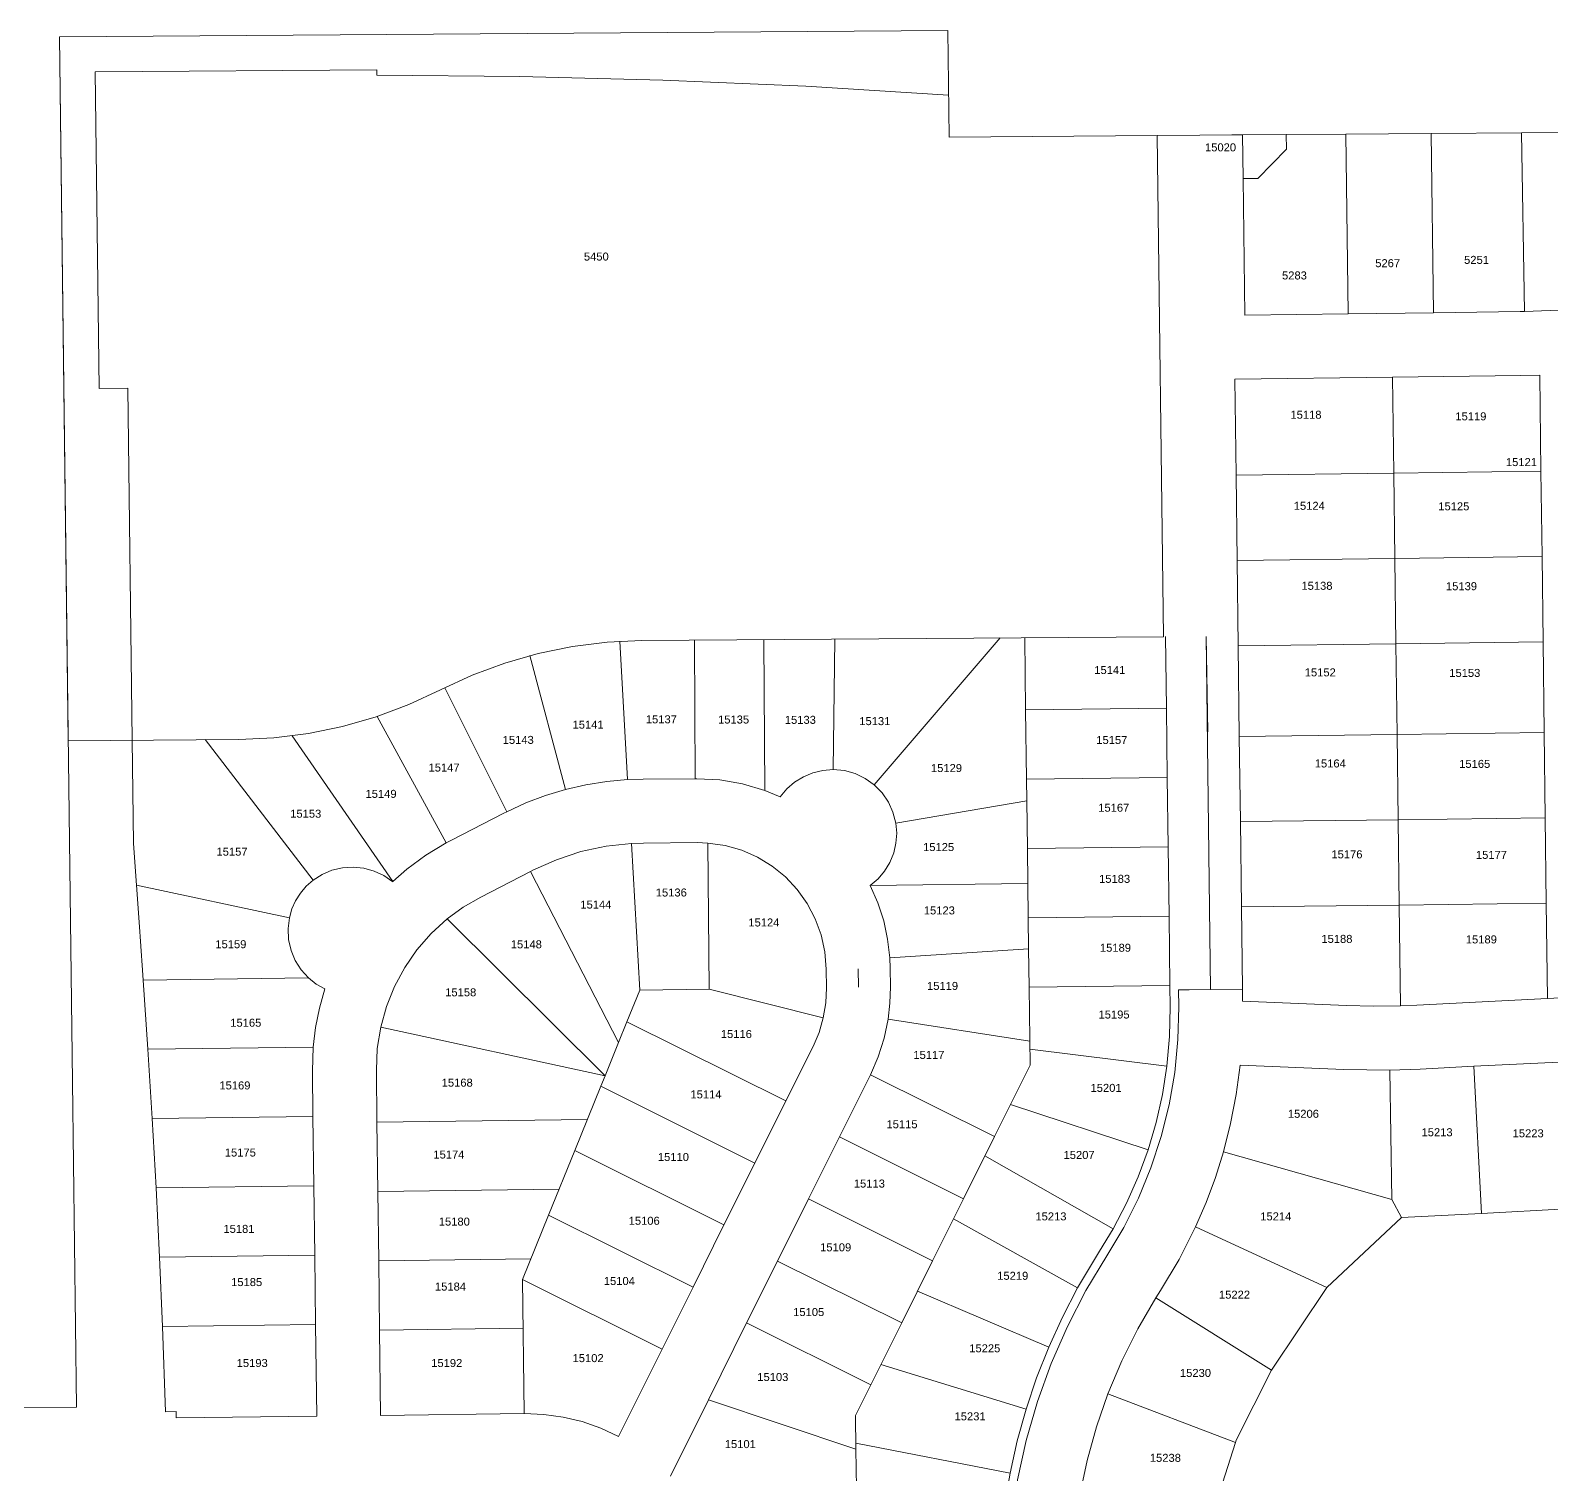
# Model space of a CAD drawing. Header units: feet. Extents: x 865220 to 2843432, y -2240498 to 970288.
# Drawn here: x 2838538 to 2839964, y 959166 to 960521 of the extents above; entities that cross this region are included whole.
import ezdxf
from ezdxf.enums import TextEntityAlignment as Align

# ---------------------------------------------------------------- set-up
doc = ezdxf.new("R2010")
doc.units = ezdxf.units.FT
doc.header["$LTSCALE"] = 0.015
doc.header["$MEASUREMENT"] = 0
doc.layers.add('Dakota County Addresses', color=7, linetype='Continuous')
doc.layers.add('Dakota County Parcels', color=7, linetype='Continuous')
doc.styles.add('Dimensions 100', font='arial.ttf')

# ---------------------------------------------------------------- blocks, each defined once
blk = doc.blocks.new('ACMAP_ANN_TEMPLATE_Dakota County Addresses')
at = {"layer": 'Dakota County Addresses', "style": 'Dimensions 100'}
blk.add_attdef('DakotaCountyAddress', text='', height=50, dxfattribs=at).set_placement((0, 0), align=Align.CENTER)

msp = doc.modelspace()

# ---------------------------------------------------------------- linework, layer by layer
at = {"layer": 'Dakota County Parcels', "lineweight": 5, "ltscale": 100}
for p, q in [((2838565, 960514.4), (2839397.9, 960520.5)), ((2839399.1, 960420.5), (2839397.9, 960520.5)), ((2838573.2, 959854.5), (2838565, 960514.4)), ((2838598.4, 960481.7), (2838862.4, 960483.6)), ((2838602.1, 960184.7), (2838598.4, 960481.7)), ((2838862.4, 960483.6), (2838862.4, 960478.4)), ((2839594.1, 960422), (2839399.1, 960420.5)), ((2839600, 959952), (2839594.1, 960422)), ((2839674.1, 960422.5), (2839674.6, 960381.6)), ((2839715.2, 960409), (2839715.1, 960422.8)), ((2839770.9, 960423.2), (2839850.9, 960423.8)), ((2839770.9, 960423.2), (2839773, 960254.8)), ((2839850.9, 960423.8), (2839935.6, 960424.5)), ((2839850.9, 960423.8), (2839853, 960255.8)), ((2839935.6, 960424.5), (2840012.1, 960425)), ((2839935.6, 960424.5), (2839938.4, 960256.9)), ((2839688.6, 960381.7), (2839715.2, 960409)), ((2839674.6, 960381.6), (2839688.6, 960381.7)), ((2839674.6, 960381.6), (2839676.2, 960253.6)), ((2839676.2, 960253.6), (2839773, 960254.8)), ((2839773, 960254.8), (2839853, 960255.8)), ((2839853, 960255.8), (2839934.3, 960256.8)), ((2839934.3, 960256.8), (2839938.4, 960256.9)), ((2839938.4, 960256.9), (2839986.6, 960258.9)), ((2839667, 960193.5), (2839814.8, 960195.3)), ((2839667, 960193.5), (2839668.1, 960103.5)), ((2839814.8, 960195.3), (2839935, 960196.8)), ((2839815.9, 960105.3), (2839814.8, 960195.3)), ((2839935, 960196.8), (2839952.8, 960197.2)), ((2839953.9, 960107.1), (2839952.8, 960197.2)), ((2838629.1, 960184.9), (2838602.1, 960184.7)), ((2838633.2, 959855), (2838629.1, 960184.9)), ((2839668.1, 960103.5), (2839815.9, 960105.3)), ((2839668.1, 960103.5), (2839669.1, 960023.5)), ((2839815.9, 960105.3), (2839953.9, 960107.1)), ((2839816.9, 960025.3), (2839815.9, 960105.3)), ((2839954.9, 960027.1), (2839953.9, 960107.1)), ((2839669.1, 960023.5), (2839816.9, 960025.3)), ((2839669.1, 960023.5), (2839670.1, 959943.5)), ((2839816.9, 960025.3), (2839954.9, 960027.1)), ((2839817.9, 959945.4), (2839816.9, 960025.3)), ((2839955.9, 959947.1), (2839954.9, 960027.1)), ((2839090.2, 959947.8), (2839097.6, 959818)), ((2839111.1, 959948.5), (2839600, 959952)), ((2839160.2, 959948.8), (2839161.1, 959818.8)), ((2839225.2, 959949.3), (2839226.2, 959807.7)), ((2839291.8, 959949.8), (2839290.5, 959827.4)), ((2839446.8, 959950.9), (2839328.9, 959813)), ((2839470.8, 959883.4), (2839470, 959951.1)), ((2839602.8, 959885.1), (2839602, 959952.1)), ((2839817.9, 959945.4), (2839955.9, 959947.1)), ((2839956.9, 959862.1), (2839955.9, 959947.1)), ((2839006, 959934.3), (2839039.5, 959808.7)), ((2839670.1, 959943.5), (2839817.9, 959945.4)), ((2839670.1, 959943.5), (2839671.1, 959858.5)), ((2839819, 959860.4), (2839817.9, 959945.4)), ((2838926.3, 959904.2), (2838984.4, 959787.9)), ((2838863, 959877.2), (2838927.5, 959758.6)), ((2839470.8, 959883.4), (2839602.8, 959885.1)), ((2839471.7, 959818.4), (2839470.8, 959883.4)), ((2839603.6, 959820.1), (2839602.8, 959885.1)), ((2839671.1, 959858.5), (2839819, 959860.4)), ((2839819, 959860.4), (2839956.9, 959862.1)), ((2839819.9, 959780.4), (2839819, 959860.4)), ((2839957.9, 959782.1), (2839956.9, 959862.1)), ((2838733.2, 959855.7), (2838573.2, 959854.5)), ((2838633.2, 959855), (2838634.4, 959758.2)), ((2838701.7, 959855.5), (2838802.8, 959723.7)), ((2838783.2, 959859.1), (2838877.4, 959722.4)), ((2839671.1, 959858.5), (2839672.1, 959778.6)), ((2839112.1, 959818.5), (2839097.6, 959818)), ((2839161.1, 959818.8), (2839112.1, 959818.5)), ((2839162.6, 959818.8), (2839161.1, 959818.8)), ((2839471.7, 959818.4), (2839603.6, 959820.1)), ((2839471.9, 959798), (2839471.7, 959818.4)), ((2839604.4, 959755.1), (2839603.6, 959820.1)), ((2839240.7, 959801.7), (2839226.2, 959807.7)), ((2839471.9, 959798), (2839349.1, 959777.3)), ((2839472.5, 959753.5), (2839471.9, 959798)), ((2838981.5, 959786.4), (2838932.5, 959761.3)), ((2838984.4, 959787.9), (2838981.5, 959786.4)), ((2839672.1, 959778.6), (2839819.9, 959780.4)), ((2839672.1, 959778.6), (2839673.1, 959698.6)), ((2839819.9, 959780.4), (2839957.9, 959782.1)), ((2839820.9, 959700.4), (2839819.9, 959780.4)), ((2839958.9, 959702.1), (2839957.9, 959782.1)), ((2838932.5, 959761.3), (2838927.5, 959758.6)), ((2838634.4, 959758.2), (2838637.1, 959719)), ((2839112.5, 959758.5), (2839101.4, 959758.1)), ((2839109, 959620.7), (2839101.4, 959758.1)), ((2839163, 959758.9), (2839112.5, 959758.5)), ((2839173, 959758.5), (2839163, 959758.9)), ((2839174, 959621.5), (2839173, 959758.5)), ((2839472.5, 959753.5), (2839604.4, 959755.1)), ((2839472.9, 959720.7), (2839472.5, 959753.5)), ((2839605.3, 959690.1), (2839604.4, 959755.1)), ((2838890.6, 959733.9), (2838877.4, 959722.4)), ((2839006.7, 959731.9), (2838959.9, 959707.9)), ((2839008.9, 959733.1), (2839006.7, 959731.9)), ((2839089.1, 959571.4), (2839006.7, 959731.9)), ((2838637.1, 959719), (2838639.6, 959684.2)), ((2838637.1, 959719), (2838780.6, 959688.5)), ((2839472.9, 959720.7), (2839325.1, 959718.8)), ((2839473.3, 959688.5), (2839472.9, 959720.7)), ((2839473.3, 959688.5), (2839605.3, 959690.1)), ((2839606.1, 959625.1), (2839605.3, 959690.1)), ((2839673.1, 959698.6), (2839820.9, 959700.4)), ((2839673.1, 959698.6), (2839674.1, 959621.5)), ((2839820.9, 959700.4), (2839958.9, 959702.1)), ((2839822.1, 959605.9), (2839820.9, 959700.4)), ((2839960, 959612.7), (2839958.9, 959702.1)), ((2838642.8, 959639.3), (2838639.6, 959684.2)), ((2838928.5, 959687.4), (2839076.5, 959540.3)), ((2839473.6, 959659.4), (2839473.3, 959688.5)), ((2839473.6, 959659.4), (2839343.5, 959650.8)), ((2839343.9, 959641.1), (2839343.5, 959650.8)), ((2839474.1, 959623.5), (2839473.6, 959659.4)), ((2838643.5, 959630.1), (2838642.8, 959639.3)), ((2839284.1, 959622.9), (2839283.9, 959640.4)), ((2839314.1, 959623.3), (2839313.9, 959640.7)), ((2839344.1, 959623.7), (2839343.9, 959641.1)), ((2838643.5, 959630.1), (2838798.5, 959632)), ((2838648, 959565.1), (2838643.5, 959630.1)), ((2839097, 959591), (2839109, 959620.7)), ((2839109, 959620.7), (2839174, 959621.5)), ((2839174, 959621.5), (2839281.1, 959594.7)), ((2839474.1, 959623.5), (2839606.1, 959625.1)), ((2839475, 959550.3), (2839474.1, 959623.5)), ((2839606.1, 959625.1), (2839606.3, 959604.9)), ((2839624.1, 959620.9), (2839614.1, 959620.8)), ((2839614.1, 959620.8), (2839614.3, 959605)), ((2839644.1, 959621.2), (2839624.1, 959620.9)), ((2839674.1, 959621.5), (2839644.1, 959621.2)), ((2839674.1, 959621.5), (2839674.2, 959610.2)), ((2839674.2, 959610.2), (2839771.5, 959606.2)), ((2839822.1, 959605.9), (2839837.4, 959606.5)), ((2839089.1, 959571.4), (2839097, 959591)), ((2839097, 959591), (2839246, 959516.7)), ((2839474.7, 959572.7), (2839341.9, 959593.5)), ((2839076.5, 959540.3), (2838866.2, 959585.9)), ((2838802.9, 959567), (2838648, 959565.1)), ((2838652, 959500.2), (2838648, 959565.1)), ((2838802.9, 959567), (2838802.1, 959544.8)), ((2839076.5, 959540.3), (2839089.1, 959571.4)), ((2839246, 959516.7), (2839271.5, 959567.9)), ((2839474.8, 959565.2), (2839603.2, 959549.4)), ((2839441.5, 959483.2), (2839475, 959550.3)), ((2839769.1, 959546.2), (2839671.8, 959550.2)), ((2839812.2, 959545.7), (2839840.5, 959546.6)), ((2839891, 959549.2), (2839840.5, 959546.6)), ((2839970.9, 959553.2), (2839891, 959549.2)), ((2839898, 959411.3), (2839891, 959549.2)), ((2838802.6, 959502), (2838802.1, 959544.8)), ((2838862.7, 959496.8), (2838862.1, 959545.5)), ((2839076.5, 959540.3), (2839072.5, 959530.5)), ((2839296.2, 959483), (2839325.2, 959541.1)), ((2839325.2, 959541.1), (2839441.5, 959483.2)), ((2839769.1, 959546.2), (2839812.2, 959545.7)), ((2839814, 959424.3), (2839812.2, 959545.7)), ((2839072.5, 959530.5), (2839048.1, 959470.1)), ((2839072.5, 959530.5), (2839217, 959458.5)), ((2839217, 959458.5), (2839246, 959516.7)), ((2839456.5, 959513.3), (2839585.6, 959470.7)), ((2838802.6, 959502), (2838652, 959500.2)), ((2838655.6, 959435.2), (2838652, 959500.2)), ((2838803.5, 959437.1), (2838802.6, 959502)), ((2839059.9, 959499.3), (2838862.7, 959496.8)), ((2838863.5, 959431.8), (2838862.7, 959496.8)), ((2839267.2, 959424.8), (2839296.2, 959483)), ((2839296.2, 959483), (2839412.6, 959425)), ((2839412.6, 959425), (2839441.5, 959483.2)), ((2839048.1, 959470.1), (2839023.6, 959409.7)), ((2839048.1, 959470.1), (2839188, 959400.4)), ((2839432.5, 959465.1), (2839553, 959396.9)), ((2839814, 959424.3), (2839656.2, 959469)), ((2839188, 959400.4), (2839217, 959458.5)), ((2838803.5, 959437.1), (2838655.6, 959435.2)), ((2838658.8, 959370.3), (2838655.6, 959435.2)), ((2838804.3, 959372.1), (2838803.5, 959437.1)), ((2839033.4, 959433.9), (2838863.5, 959431.8)), ((2838864.3, 959366.8), (2838863.5, 959431.8)), ((2839238.2, 959366.6), (2839267.2, 959424.8)), ((2839267.2, 959424.8), (2839383.6, 959366.8)), ((2839383.6, 959366.8), (2839412.6, 959425)), ((2839823.1, 959407.5), (2839814, 959424.3)), ((2839023.6, 959409.7), (2838999.1, 959349.3)), ((2839023.6, 959409.7), (2839159, 959342.2)), ((2839403.1, 959406.1), (2839519.5, 959341.5)), ((2839753.1, 959341.7), (2839823.1, 959407.5)), ((2839823.1, 959407.5), (2839898, 959411.3)), ((2839898, 959411.3), (2839977.9, 959415.4)), ((2839159, 959342.2), (2839188, 959400.4)), ((2839540.1, 959375.8), (2839553, 959396.9)), ((2839753.1, 959341.7), (2839630.1, 959398.5)), ((2838804.3, 959372.1), (2838658.8, 959370.3)), ((2838661.6, 959305.3), (2838658.8, 959370.3)), ((2838805.1, 959307.1), (2838804.3, 959372.1)), ((2839007, 959368.6), (2838864.3, 959366.8)), ((2838865.1, 959301.8), (2838864.3, 959366.8)), ((2839209.2, 959308.5), (2839238.2, 959366.6)), ((2839238.2, 959366.6), (2839354.6, 959308.6)), ((2839354.6, 959308.6), (2839383.6, 959366.8)), ((2838999.1, 959349.3), (2839130, 959284)), ((2838999.1, 959349.3), (2839000.7, 959223.5)), ((2839130, 959284), (2839159, 959342.2)), ((2839369.3, 959338.2), (2839492.4, 959285.9)), ((2839597.2, 959338.8), (2839593, 959332.2)), ((2839701.3, 959264.3), (2839753.1, 959341.7)), ((2839701.3, 959264.3), (2839593, 959332.2)), ((2838805.1, 959307.1), (2838661.6, 959305.3)), ((2838664.4, 959225.1), (2838661.6, 959305.3)), ((2838806.2, 959221.1), (2838805.1, 959307.1)), ((2839173.4, 959236.5), (2839209.2, 959308.5)), ((2839209.2, 959308.5), (2839325.6, 959250.5)), ((2839325.6, 959250.5), (2839354.6, 959308.6)), ((2838999.7, 959303.5), (2838865.1, 959301.8)), ((2838866.1, 959221.9), (2838865.1, 959301.8)), ((2839089.2, 959202.1), (2839130, 959284)), ((2839335, 959269.5), (2839471.2, 959227.8)), ((2839668.2, 959198.5), (2839701.3, 959264.3)), ((2839311.3, 959221.8), (2839325.6, 959250.5)), ((2839137.7, 959164.9), (2839173.4, 959236.5)), ((2839173.4, 959236.5), (2839311.7, 959190.3)), ((2839667.5, 959196.3), (2839548, 959242)), ((2838581, 959229.7), (2837981.1, 959223.6)), ((2838664.4, 959225.1), (2838674.4, 959225.5)), ((2838674.5, 959219.5), (2838674.4, 959225.5)), ((2838806.2, 959221.1), (2838674.5, 959219.5)), ((2839000.7, 959223.5), (2838866.1, 959221.9)), ((2839311.7, 959190.3), (2839311.3, 959221.8)), ((2839311.6, 959195.9), (2839456.3, 959167.8)), ((2839312.2, 959153.9), (2839311.7, 959190.3)), ((2839644.9, 959126.3), (2839667.5, 959196.3)), ((2839667.5, 959196.3), (2839668.2, 959198.5))]:
    msp.add_line(p, q, dxfattribs=at)
for points in [[(2838581, 959229.7), (2838577.2, 959534.5), (2838565, 960514.4)], [(2839398.6, 960459.9), (2839264.7, 960468.1), (2839130.7, 960473.9), (2838996.6, 960477.4), (2838862.4, 960478.4)], [(2839594.1, 960422), (2839634.1, 960422.2), (2839664.1, 960422.5), (2839674.1, 960422.5)], [(2839674.1, 960422.5), (2839715.1, 960422.8), (2839770.9, 960423.2)], [(2839111.1, 959948.5), (2839078.4, 959946.9), (2839046, 959942.9), (2839013.9, 959936.3), (2838982.5, 959927.3), (2838951.8, 959915.9), (2838922.2, 959902.1)], [(2839640, 959952.3), (2839641.5, 959862.7), (2839640, 959952.3), (2839644.1, 959621.2)], [(2838733.2, 959855.7), (2838765.9, 959857.2), (2838798.4, 959861.3), (2838830.4, 959867.8), (2838861.9, 959876.8), (2838892.5, 959888.3), (2838922.2, 959902.1)], [(2839097.6, 959818), (2839078.1, 959816.2), (2839058.6, 959813.1), (2839039.5, 959808.7)], [(2839226.2, 959807.7), (2839205.5, 959814), (2839184.2, 959817.7), (2839162.6, 959818.8)], [(2839290.5, 959827.4), (2839280.8, 959826.7), (2839271.4, 959824.5), (2839262.4, 959820.7), (2839254.2, 959815.6), (2839246.8, 959809.2), (2839240.7, 959801.7)], [(2839328.9, 959813), (2839320.4, 959819.1), (2839311, 959823.6), (2839300.9, 959826.4), (2839290.5, 959827.4)], [(2839039.5, 959808.7), (2839020.6, 959803), (2839002.2, 959796.1), (2838984.4, 959787.9)], [(2839349.1, 959777.3), (2839346.4, 959787.4), (2839342.1, 959796.9), (2839336.2, 959805.5), (2839328.9, 959813)], [(2839325.1, 959718.8), (2839332.4, 959725), (2839338.5, 959732.2), (2839343.5, 959740.4), (2839347.1, 959749.2), (2839349.2, 959758.4), (2839349.9, 959767.9), (2839349.1, 959777.3)], [(2838927.5, 959758.6), (2838908.5, 959747.1), (2838890.6, 959733.9)], [(2839101.4, 959758.1), (2839077.4, 959755.5), (2839053.8, 959750.5), (2839030.9, 959742.9), (2839008.9, 959733.1)], [(2839283.9, 959640.4), (2839282.6, 959656.5), (2839279.2, 959672.3), (2839273.6, 959687.4), (2839266.1, 959701.7), (2839256.7, 959714.9), (2839245.7, 959726.7), (2839233.1, 959736.9), (2839219.3, 959745.3), (2839204.6, 959751.8), (2839189, 959756.2), (2839173, 959758.5)], [(2838877.4, 959722.3), (2838869.1, 959728.1), (2838860, 959732.3), (2838850.3, 959735), (2838840.3, 959736), (2838830.3, 959735.4), (2838820.5, 959733), (2838811.2, 959729.1), (2838802.8, 959723.7)], [(2838802.8, 959723.7), (2838796.4, 959718), (2838790.9, 959711.6), (2838786.4, 959704.4), (2838782.9, 959696.7), (2838780.6, 959688.5)], [(2839343.5, 959650.8), (2839341.4, 959668.4), (2839337.7, 959685.7), (2839332.2, 959702.6), (2839325.1, 959718.8)], [(2838959.9, 959707.9), (2838943.6, 959698.5), (2838928.5, 959687.4)], [(2838780.6, 959688.5), (2838779.3, 959678.3), (2838779.8, 959668), (2838782.1, 959657.9), (2838786, 959648.3), (2838791.6, 959639.6), (2838798.5, 959632)], [(2838928.5, 959687.4), (2838928.5, 959687.4), (2838913.5, 959673.7), (2838900.2, 959658.5), (2838888.7, 959641.9), (2838879.1, 959624.1), (2838871.5, 959605.4), (2838866.2, 959585.9)], [(2838798.5, 959632), (2838805.8, 959626.3), (2838813.8, 959621.7)], [(2838813.8, 959621.7), (2838808.7, 959603.8), (2838805.1, 959585.5), (2838802.9, 959567)], [(2839281.1, 959594.7), (2839283.4, 959608.7), (2839284.1, 959622.9)], [(2839341.9, 959593.5), (2839343.6, 959608.5), (2839344.1, 959623.7)], [(2839546.9, 959371.4), (2839562.7, 959397.9), (2839576.5, 959425.5), (2839588.2, 959454), (2839597.9, 959483.2), (2839605.3, 959513.1), (2839610.6, 959543.5), (2839613.6, 959574.2), (2839614.3, 959605)], [(2839603.2, 959549.4), (2839605.7, 959577.1), (2839606.3, 959604.9)], [(2839771.5, 959606.2), (2839796.8, 959605.6), (2839822.1, 959605.9)], [(2839837.4, 959606.5), (2839960, 959612.7), (2839990, 959614.2), (2840020, 959615.8), (2840023.8, 959616)], [(2839271.5, 959567.9), (2839277.1, 959581), (2839281.1, 959594.7)], [(2839325.2, 959541.1), (2839332.6, 959558), (2839338.2, 959575.5), (2839341.9, 959593.5)], [(2838866.2, 959585.9), (2838863, 959565.8), (2838862.1, 959545.5)], [(2839585.6, 959470.7), (2839593.2, 959496.5), (2839599.1, 959522.8), (2839603.2, 959549.4)], [(2839656.2, 959469), (2839662.9, 959495.7), (2839668.1, 959522.8), (2839671.8, 959550.2)], [(2839553, 959396.9), (2839565.4, 959420.8), (2839576.3, 959445.4), (2839585.6, 959470.7)], [(2839630.1, 959398.5), (2839640, 959421.5), (2839648.7, 959445), (2839656.2, 959469)], [(2839597.2, 959338.8), (2839614.7, 959368.1), (2839630.1, 959398.5)], [(2839540.1, 959375.8), (2839529.6, 959358.8), (2839519.5, 959341.5)], [(2839546.9, 959371.4), (2839527.3, 959338.9), (2839509.9, 959305.2), (2839494.7, 959270.5), (2839481.8, 959234.8), (2839471.3, 959198.3), (2839463.2, 959161.3), (2839457.5, 959123.8), (2839454.2, 959086), (2839453.5, 959048)], [(2839519.5, 959341.5), (2839505.2, 959314.1), (2839492.4, 959285.9)], [(2839593, 959332.2), (2839576.1, 959303.1), (2839561, 959273), (2839548, 959242)], [(2839492.4, 959285.9), (2839481, 959257.1), (2839471.2, 959227.8)], [(2839548, 959242), (2839537.2, 959211), (2839528.4, 959179.4), (2839521.6, 959147.3)], [(2839089.2, 959202.1), (2839072.5, 959209.9), (2839055.2, 959216), (2839037.3, 959220.3), (2839019.1, 959222.8), (2839000.7, 959223.5)], [(2839471.2, 959227.8), (2839463, 959198), (2839456.3, 959167.8)], [(2839456.3, 959167.8), (2839451.1, 959137.3), (2839447.7, 959106.5)]]:
    msp.add_lwpolyline(points, dxfattribs=at)

# ---------------------------------------------------------------- block references
at = {"layer": 'Dakota County Addresses', "lineweight": 5, "ltscale": 100, "xscale": 0.15, "yscale": 0.15, "zscale": 0.15}
for p, values in [((2839653.5, 960407.1), {'DakotaCountyAddress': '15020'}), ((2839068.3, 960304.7), {'DakotaCountyAddress': '5450'}), ((2839810.2, 960298.5), {'DakotaCountyAddress': '5267'}), ((2839893.5, 960301.6), {'DakotaCountyAddress': '5251'}), ((2839722.8, 960287), {'DakotaCountyAddress': '5283'}), ((2839733.6, 960156.4), {'DakotaCountyAddress': '15118'}), ((2839888.2, 960154.9), {'DakotaCountyAddress': '15119'}), ((2839935.6, 960112), {'DakotaCountyAddress': '15121'}), ((2839736.7, 960071), {'DakotaCountyAddress': '15124'}), ((2839872.2, 960070.5), {'DakotaCountyAddress': '15125'}), ((2839743.9, 959996), {'DakotaCountyAddress': '15138'}), ((2839879.4, 959995.6), {'DakotaCountyAddress': '15139'}), ((2839549.7, 959917), {'DakotaCountyAddress': '15141'}), ((2839747, 959914.8), {'DakotaCountyAddress': '15152'}), ((2839882.5, 959914.3), {'DakotaCountyAddress': '15153'}), ((2839129.3, 959870.8), {'DakotaCountyAddress': '15137'}), ((2839197, 959870.6), {'DakotaCountyAddress': '15135'}), ((2839259.6, 959870.3), {'DakotaCountyAddress': '15133'}), ((2839329.4, 959869.1), {'DakotaCountyAddress': '15131'}), ((2839060.6, 959865.8), {'DakotaCountyAddress': '15141'}), ((2838995.1, 959851.5), {'DakotaCountyAddress': '15143'}), ((2839551.6, 959851.4), {'DakotaCountyAddress': '15157'}), ((2838925.6, 959825.6), {'DakotaCountyAddress': '15147'}), ((2839396.6, 959825.1), {'DakotaCountyAddress': '15129'}), ((2839756.4, 959829.4), {'DakotaCountyAddress': '15164'}), ((2839891.8, 959829), {'DakotaCountyAddress': '15165'}), ((2838866.5, 959800.9), {'DakotaCountyAddress': '15149'}), ((2838795.9, 959782.3), {'DakotaCountyAddress': '15153'}), ((2839553.4, 959787.9), {'DakotaCountyAddress': '15167'}), ((2838726.8, 959746.7), {'DakotaCountyAddress': '15157'}), ((2839389.2, 959751), {'DakotaCountyAddress': '15125'}), ((2839772, 959744.2), {'DakotaCountyAddress': '15176'}), ((2839907.5, 959743.7), {'DakotaCountyAddress': '15177'}), ((2839554.2, 959721.2), {'DakotaCountyAddress': '15183'}), ((2839067.9, 959697.1), {'DakotaCountyAddress': '15144'}), ((2839138.6, 959708.4), {'DakotaCountyAddress': '15136'}), ((2839389.9, 959691.6), {'DakotaCountyAddress': '15123'}), ((2839225.4, 959680.3), {'DakotaCountyAddress': '15124'}), ((2838725.7, 959659.9), {'DakotaCountyAddress': '15159'}), ((2839002.7, 959659.8), {'DakotaCountyAddress': '15148'}), ((2839555, 959656.6), {'DakotaCountyAddress': '15189'}), ((2839762.6, 959664.9), {'DakotaCountyAddress': '15188'}), ((2839898, 959664.4), {'DakotaCountyAddress': '15189'}), ((2838941.2, 959614.8), {'DakotaCountyAddress': '15158'}), ((2839392.9, 959620.8), {'DakotaCountyAddress': '15119'}), ((2838739.7, 959586.3), {'DakotaCountyAddress': '15165'}), ((2839553.7, 959594), {'DakotaCountyAddress': '15195'}), ((2839199.6, 959575.7), {'DakotaCountyAddress': '15116'}), ((2839380.1, 959556.1), {'DakotaCountyAddress': '15117'}), ((2838729.5, 959527.5), {'DakotaCountyAddress': '15169'}), ((2838937.9, 959530.1), {'DakotaCountyAddress': '15168'}), ((2839546.2, 959525.2), {'DakotaCountyAddress': '15201'}), ((2839171.1, 959519.1), {'DakotaCountyAddress': '15114'}), ((2839731.2, 959500.9), {'DakotaCountyAddress': '15206'}), ((2839354.9, 959491.1), {'DakotaCountyAddress': '15115'}), ((2839856.5, 959483.6), {'DakotaCountyAddress': '15213'}), ((2839941.9, 959482.6), {'DakotaCountyAddress': '15223'}), ((2838734.6, 959464.6), {'DakotaCountyAddress': '15175'}), ((2838930.1, 959462.7), {'DakotaCountyAddress': '15174'}), ((2839140.6, 959460.4), {'DakotaCountyAddress': '15110'}), ((2839520.9, 959462.3), {'DakotaCountyAddress': '15207'}), ((2839324.3, 959435.5), {'DakotaCountyAddress': '15113'}), ((2838935.2, 959399.8), {'DakotaCountyAddress': '15180'}), ((2839113.2, 959400.6), {'DakotaCountyAddress': '15106'}), ((2839494.5, 959404.7), {'DakotaCountyAddress': '15213'}), ((2839705.3, 959404.7), {'DakotaCountyAddress': '15214'}), ((2838733.3, 959393), {'DakotaCountyAddress': '15181'}), ((2839292.7, 959375.7), {'DakotaCountyAddress': '15109'}), ((2838740.5, 959343.1), {'DakotaCountyAddress': '15185'}), ((2839089.9, 959344.1), {'DakotaCountyAddress': '15104'}), ((2839458.7, 959349), {'DakotaCountyAddress': '15219'}), ((2838931.6, 959338.9), {'DakotaCountyAddress': '15184'}), ((2839666.6, 959331.3), {'DakotaCountyAddress': '15222'}), ((2839267.4, 959315), {'DakotaCountyAddress': '15105'}), ((2839060.6, 959271.8), {'DakotaCountyAddress': '15102'}), ((2839432.5, 959281), {'DakotaCountyAddress': '15225'}), ((2838745.7, 959267.2), {'DakotaCountyAddress': '15193'}), ((2838928.1, 959267.2), {'DakotaCountyAddress': '15192'}), ((2839233.8, 959254.1), {'DakotaCountyAddress': '15103'}), ((2839630, 959257.9), {'DakotaCountyAddress': '15230'}), ((2839418.7, 959217.2), {'DakotaCountyAddress': '15231'}), ((2839203.3, 959191.2), {'DakotaCountyAddress': '15101'}), ((2839601.8, 959178.3), {'DakotaCountyAddress': '15238'})]:
    msp.add_blockref('ACMAP_ANN_TEMPLATE_Dakota County Addresses', p, dxfattribs=at).add_auto_attribs(values)

doc.saveas('drawing.dxf')
